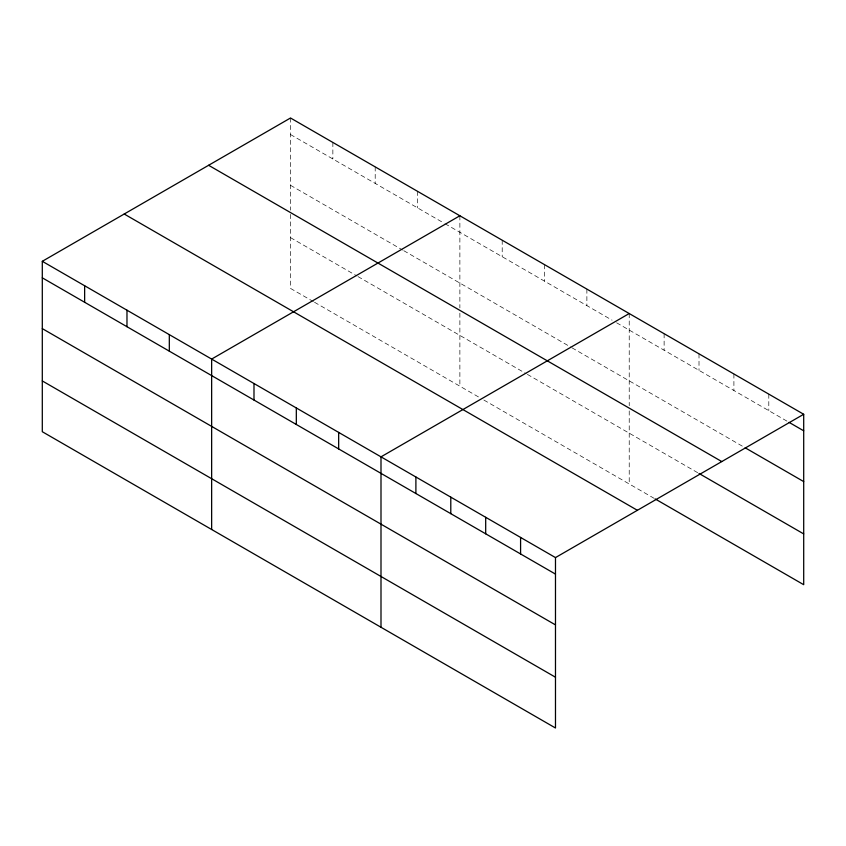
<?xml version="1.0" encoding="UTF-8"?>
<svg xmlns="http://www.w3.org/2000/svg" width="846" height="846" viewBox="0 0 846 846"><rect width="100%" height="100%" fill="white"/><g stroke="black" fill="none" stroke-linecap="round" stroke-linejoin="round"><path stroke-width="0.63" stroke-dasharray="4.23 3.17" d="M290.516 134.525L443.854 223.048M444.996 223.704L612.06 320.158M616.628 322.802L787.943 421.699M290.516 185.306L402.654 250.046M403.806 250.702L570.86 347.156M572.002 347.822L742.915 446.487M290.516 237.631L356.885 275.944M358.027 276.61L526.233 373.721M527.386 374.376L697.887 472.819M313.411 301.62L290.516 288.412L290.516 211.468M314.553 302.286L479.322 397.419M483.901 400.063L653.979 498.252M768.803 394.13L768.803 410.659M733.905 373.985L733.905 390.503M699.008 353.84L699.008 370.358M664.121 333.694L664.121 350.212M629.223 313.538L629.223 405.699M629.223 410.934L629.223 483.954M586.881 289.099L586.881 305.618M544.549 264.661L544.549 281.179M502.207 240.211L502.207 256.74M459.875 215.772L459.875 307.933M459.875 313.168L459.875 386.188M417.533 191.323L417.533 207.852M375.201 166.884L375.201 183.402M332.859 142.445L332.859 158.963M290.516 117.996L290.516 210.157"/><path stroke-width="1.27" d="M555.484 624.898L555.484 557.588L42.3 261.308L42.3 431.724L555.484 728.004L555.484 624.898L42.3 328.618M655.111 498.907L803.7 584.692L803.7 414.276L290.516 117.996L42.3 261.308M459.875 215.772L211.648 359.074L211.648 529.49M629.223 313.538L380.996 456.851L380.996 627.267M555.484 557.588L803.7 414.276M789.064 422.355L803.7 430.804M745.167 447.788L803.7 481.586M208.613 165.287L721.786 461.567M699.008 473.464L803.7 533.911M124.214 214.017L637.387 510.297M42.3 277.826L555.484 574.106M42.3 380.933L555.484 677.223M520.586 537.443L520.586 553.961M485.689 517.297L485.689 533.815M450.791 497.141L450.791 513.67M415.894 476.996L415.894 493.525M338.664 432.412L338.664 448.93M296.322 407.962L296.322 424.491M253.99 383.524L253.99 400.042M169.316 334.635L169.316 351.164M126.974 310.196L126.974 326.715M84.642 285.747L84.642 302.276"/></g></svg>
